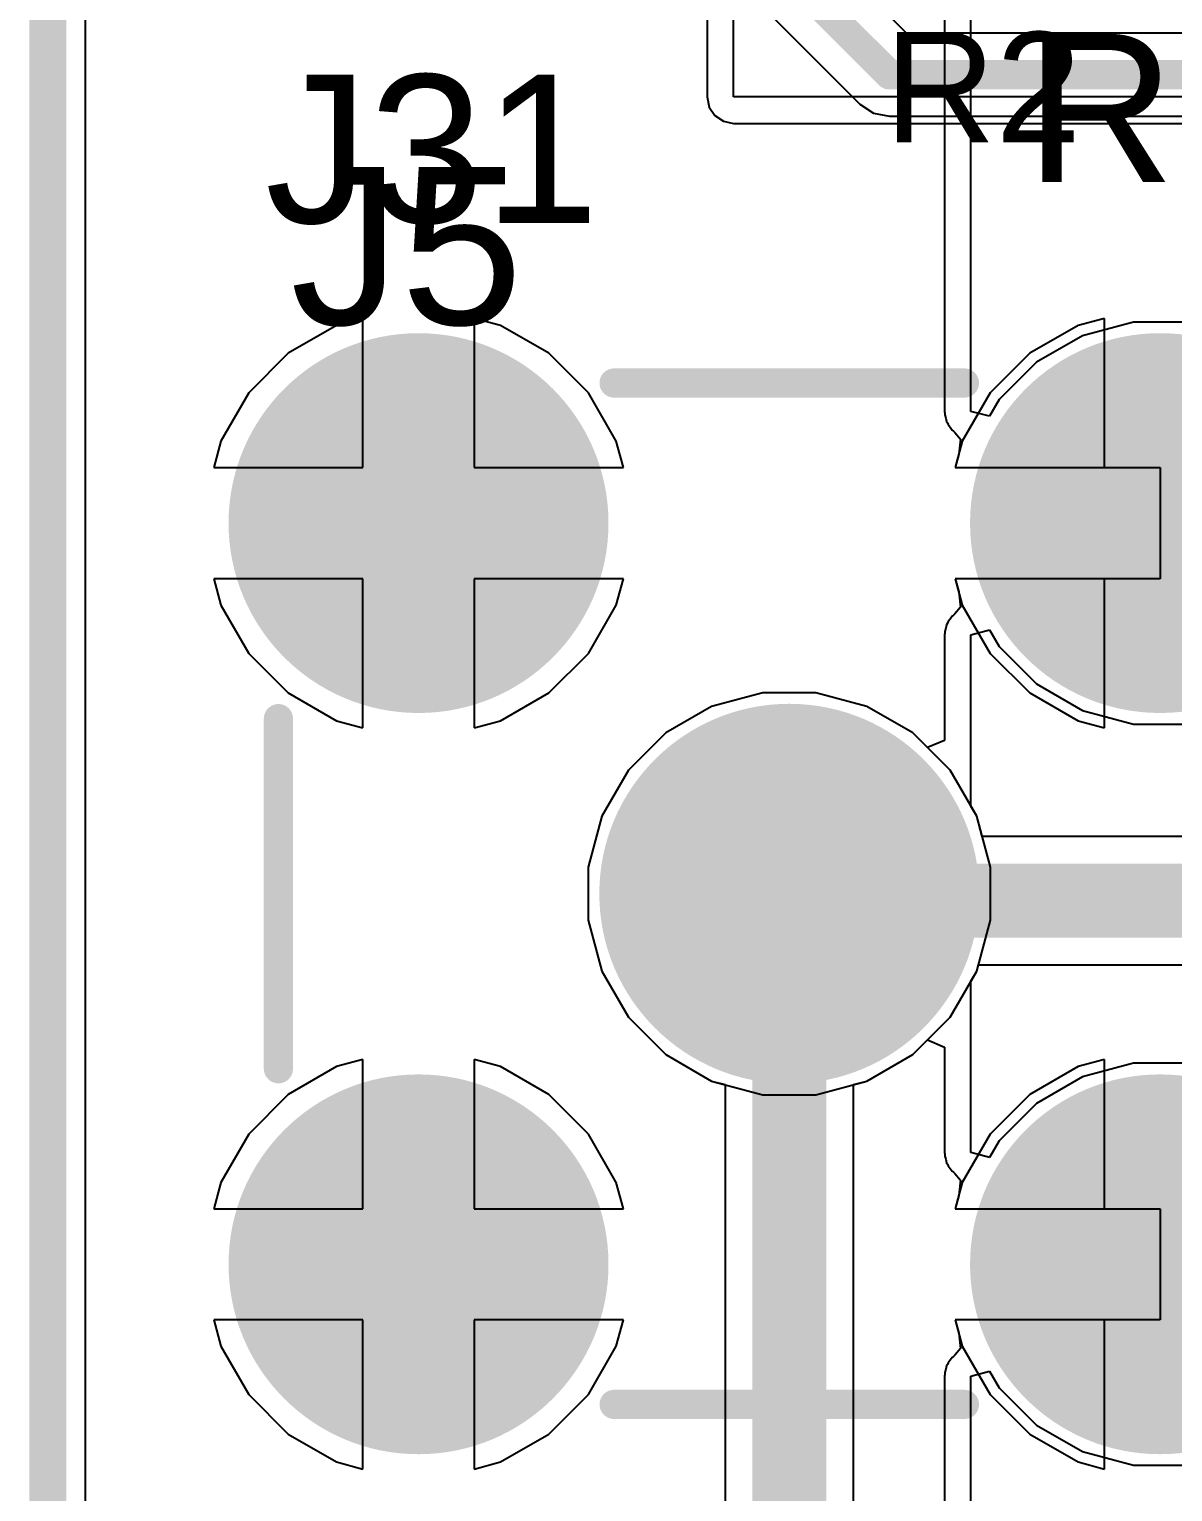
# Model space of a CAD drawing. Header units: inches. Extents: x -0.91 to 3.86, y -0.82 to 4.16.
# Drawn here: x -0.005 to 0.3034, y 0.7186 to 1.1133 of the extents above; entities that cross this region are included whole.
import ezdxf

# ---------------------------------------------------------------- set-up
doc = ezdxf.new("R2010")
doc.units = ezdxf.units.IN
doc.header["$MEASUREMENT"] = 0
for name, color, linetype in [('Board Outline', 216, 'Continuous'), ('Bottom Layer 1', 5, 'Continuous'), ('Bottom Solder', 6, 'Continuous'), ('GND+Signal', 16, 'Continuous'), ('Mechanical 17', 56, 'Continuous'), ('Multi-Layer', 9, 'Continuous'), ('Pad Holes', 156, 'Continuous'), ('PWR+Signal', 76, 'Continuous'), ('Top Layer 1', 1, 'Continuous'), ('Top Overlay', 2, 'Continuous'), ('Top Solder', 216, 'Continuous')]:
    doc.layers.add(name, color=color, linetype=linetype)
doc.styles.add('Arial', font='', dxfattribs={"height": 0.2})
doc.styles.get('Arial').set_extended_font_data('Arial')

# ---------------------------------------------------------------- blocks, each defined once
blk = doc.blocks.new('SMA_J_P_H_ST_TH1_181')
at = {"layer": 'Bottom Layer 1'}
h = blk.add_hatch(color=5, dxfattribs=at)
edge = h.paths.add_edge_path()
edge.add_arc((-0.1, 0.1), 0.04724, 0, 360)
h = blk.add_hatch(color=5, dxfattribs=at)
edge = h.paths.add_edge_path()
edge.add_arc((0.1, 0.1), 0.04724, 0, 360)
h = blk.add_hatch(color=5, dxfattribs=at)
edge = h.paths.add_edge_path()
edge.add_arc((0, 0), 0.04724, 0, 360)
h = blk.add_hatch(color=5, dxfattribs=at)
edge = h.paths.add_edge_path()
edge.add_arc((-0.1, -0.1), 0.04724, 0, 360)
h = blk.add_hatch(color=5, dxfattribs=at)
edge = h.paths.add_edge_path()
edge.add_arc((0.1, -0.1), 0.04724, 0, 360)
at = {"layer": 'Bottom Solder'}
h = blk.add_hatch(color=6, dxfattribs=at)
edge = h.paths.add_edge_path()
edge.add_arc((-0.1, 0.1), 0.05124, 0, 360)
h = blk.add_hatch(color=6, dxfattribs=at)
edge = h.paths.add_edge_path()
edge.add_arc((0.1, 0.1), 0.05124, 0, 360)
h = blk.add_hatch(color=6, dxfattribs=at)
edge = h.paths.add_edge_path()
edge.add_arc((0, 0), 0.05124, 0, 360)
h = blk.add_hatch(color=6, dxfattribs=at)
edge = h.paths.add_edge_path()
edge.add_arc((-0.1, -0.1), 0.05124, 0, 360)
h = blk.add_hatch(color=6, dxfattribs=at)
edge = h.paths.add_edge_path()
edge.add_arc((0.1, -0.1), 0.05124, 0, 360)
at = {"layer": 'GND+Signal'}
h = blk.add_hatch(color=16, dxfattribs=at)
edge = h.paths.add_edge_path()
edge.add_arc((-0.1, 0.1), 0.04724, 0, 360)
h = blk.add_hatch(color=16, dxfattribs=at)
edge = h.paths.add_edge_path()
edge.add_arc((0.1, 0.1), 0.04724, 0, 360)
h = blk.add_hatch(color=16, dxfattribs=at)
edge = h.paths.add_edge_path()
edge.add_arc((0, 0), 0.04724, 0, 360)
h = blk.add_hatch(color=16, dxfattribs=at)
edge = h.paths.add_edge_path()
edge.add_arc((-0.1, -0.1), 0.04724, 0, 360)
h = blk.add_hatch(color=16, dxfattribs=at)
edge = h.paths.add_edge_path()
edge.add_arc((0.1, -0.1), 0.04724, 0, 360)
at = {"layer": 'Multi-Layer'}
h = blk.add_hatch(color=9, dxfattribs=at)
edge = h.paths.add_edge_path()
edge.add_arc((-0.1, 0.1), 0.04724, 0, 360)
h = blk.add_hatch(color=9, dxfattribs=at)
edge = h.paths.add_edge_path()
edge.add_arc((0.1, 0.1), 0.04724, 0, 360)
h = blk.add_hatch(color=9, dxfattribs=at)
edge = h.paths.add_edge_path()
edge.add_arc((0, 0), 0.04724, 0, 360)
h = blk.add_hatch(color=9, dxfattribs=at)
edge = h.paths.add_edge_path()
edge.add_arc((-0.1, -0.1), 0.04724, 0, 360)
h = blk.add_hatch(color=9, dxfattribs=at)
edge = h.paths.add_edge_path()
edge.add_arc((0.1, -0.1), 0.04724, 0, 360)
at = {"layer": 'Pad Holes'}
h = blk.add_hatch(color=7, dxfattribs=at)
edge = h.paths.add_edge_path()
edge.add_arc((-0.1, 0.1), 0.0315, 0, 360)
h = blk.add_hatch(color=7, dxfattribs=at)
edge = h.paths.add_edge_path()
edge.add_arc((0.1, 0.1), 0.0315, 0, 360)
h = blk.add_hatch(color=7, dxfattribs=at)
edge = h.paths.add_edge_path()
edge.add_arc((0, 0), 0.0315, 0, 360)
h = blk.add_hatch(color=7, dxfattribs=at)
edge = h.paths.add_edge_path()
edge.add_arc((-0.1, -0.1), 0.0315, 0, 360)
h = blk.add_hatch(color=7, dxfattribs=at)
edge = h.paths.add_edge_path()
edge.add_arc((0.1, -0.1), 0.0315, 0, 360)
at = {"layer": 'PWR+Signal'}
h = blk.add_hatch(color=76, dxfattribs=at)
edge = h.paths.add_edge_path()
edge.add_arc((-0.1, 0.1), 0.04724, 0, 360)
h = blk.add_hatch(color=76, dxfattribs=at)
edge = h.paths.add_edge_path()
edge.add_arc((0.1, 0.1), 0.04724, 0, 360)
h = blk.add_hatch(color=76, dxfattribs=at)
edge = h.paths.add_edge_path()
edge.add_arc((0, 0), 0.04724, 0, 360)
h = blk.add_hatch(color=76, dxfattribs=at)
edge = h.paths.add_edge_path()
edge.add_arc((-0.1, -0.1), 0.04724, 0, 360)
h = blk.add_hatch(color=76, dxfattribs=at)
edge = h.paths.add_edge_path()
edge.add_arc((0.1, -0.1), 0.04724, 0, 360)
at = {"layer": 'Top Layer 1'}
h = blk.add_hatch(color=1, dxfattribs=at)
edge = h.paths.add_edge_path()
edge.add_arc((-0.1, 0.1), 0.04724, 0, 360)
h = blk.add_hatch(color=1, dxfattribs=at)
edge = h.paths.add_edge_path()
edge.add_arc((0.1, 0.1), 0.04724, 0, 360)
h = blk.add_hatch(color=1, dxfattribs=at)
edge = h.paths.add_edge_path()
edge.add_arc((0, 0), 0.04724, 0, 360)
h = blk.add_hatch(color=1, dxfattribs=at)
edge = h.paths.add_edge_path()
edge.add_arc((-0.1, -0.1), 0.04724, 0, 360)
h = blk.add_hatch(color=1, dxfattribs=at)
edge = h.paths.add_edge_path()
edge.add_arc((0.1, -0.1), 0.04724, 0, 360)
at = {"layer": 'Top Solder'}
h = blk.add_hatch(color=216, dxfattribs=at)
edge = h.paths.add_edge_path()
edge.add_arc((-0.1, 0.1), 0.05124, 0, 360)
h = blk.add_hatch(color=216, dxfattribs=at)
edge = h.paths.add_edge_path()
edge.add_arc((0.1, 0.1), 0.05124, 0, 360)
h = blk.add_hatch(color=216, dxfattribs=at)
edge = h.paths.add_edge_path()
edge.add_arc((0, 0), 0.05124, 0, 360)
h = blk.add_hatch(color=216, dxfattribs=at)
edge = h.paths.add_edge_path()
edge.add_arc((-0.1, -0.1), 0.05124, 0, 360)
h = blk.add_hatch(color=216, dxfattribs=at)
edge = h.paths.add_edge_path()
edge.add_arc((0.1, -0.1), 0.05124, 0, 360)
at = {"layer": 'Top Overlay'}
for points in [[(-0.04724, 0.1378, 0.00787, 0.00787, 0), (0.04724, 0.1378, 0.00787, 0.00787, 0)], [(-0.1378, -0.04724, 0.00787, 0.00787, 0), (-0.1378, 0.04724, 0.00787, 0.00787, 0)], [(0.13779, -0.04724, 0.00787, 0.00787, 0), (0.13779, 0.04724, 0.00787, 0.00787, 0)], [(-0.04724, -0.1378, 0.00787, 0.00787, 0), (0.04724, -0.1378, 0.00787, 0.00787, 0)]]:
    blk.add_lwpolyline(points, format="xyseb", dxfattribs=at)
for points in [[(-0.04921, 0.1378, 0.00394, 0.00394, 1), (-0.04527, 0.1378, 0.00394, 0.00394, 1)], [(0.04528, 0.1378, 0.00394, 0.00394, 1), (0.04921, 0.1378, 0.00394, 0.00394, 1)], [(-0.13976, 0.04724, 0.00394, 0.00394, 1), (-0.13583, 0.04724, 0.00394, 0.00394, 1)], [(0.13583, 0.04724, 0.00394, 0.00394, 1), (0.13976, 0.04724, 0.00394, 0.00394, 1)], [(-0.13976, -0.04724, 0.00394, 0.00394, 1), (-0.13583, -0.04724, 0.00394, 0.00394, 1)], [(0.13583, -0.04724, 0.00394, 0.00394, 1), (0.13976, -0.04724, 0.00394, 0.00394, 1)], [(-0.04921, -0.1378, 0.00394, 0.00394, 1), (-0.04527, -0.1378, 0.00394, 0.00394, 1)], [(0.04528, -0.1378, 0.00394, 0.00394, 1), (0.04921, -0.1378, 0.00394, 0.00394, 1)]]:
    blk.add_lwpolyline(points, format="xyseb", close=True, dxfattribs=at)

msp = doc.modelspace()

# ---------------------------------------------------------------- linework, layer by layer
at = {"layer": 'Board Outline'}
msp.add_lwpolyline([(0, 0, 0.01, 0.01, 0), (0, 4.15, 0.01, 0.01, 0)], format="xyseb", dxfattribs=at)
at = {"layer": 'Bottom Layer 1'}
for p, q in [((0.0102, 0.0102), (0.0102, 4.1398)), ((0.085, 1.03524), (0.07791, 1.03334)), ((0.085, 0.995), (0.085, 1.03524)), ((0.1221, 1.03334), (0.115, 1.03524)), ((0.115, 1.03524), (0.115, 0.995)), ((0.285, 1.03524), (0.27791, 1.03334)), ((0.285, 0.995), (0.285, 1.03524)), ((0.07791, 1.03334), (0.06485, 1.02581)), ((0.13515, 1.02581), (0.1221, 1.03334)), ((0.27791, 1.03334), (0.26485, 1.02581)), ((0.06485, 1.02581), (0.05419, 1.01515)), ((0.14581, 1.01515), (0.13515, 1.02581)), ((0.26485, 1.02581), (0.25419, 1.01515)), ((0.05419, 1.01515), (0.04666, 1.0021)), ((0.15334, 1.0021), (0.14581, 1.01515)), ((0.25419, 1.01515), (0.24666, 1.0021)), ((0.04666, 1.0021), (0.04476, 0.995)), ((0.15525, 0.995), (0.15334, 1.0021)), ((0.24666, 1.0021), (0.24476, 0.995)), ((0.04476, 0.995), (0.085, 0.995)), ((0.115, 0.995), (0.15525, 0.995)), ((0.24476, 0.995), (0.285, 0.995)), ((0.085, 0.965), (0.04476, 0.965)), ((0.04476, 0.965), (0.04666, 0.9579)), ((0.085, 0.92476), (0.085, 0.965)), ((0.15525, 0.965), (0.115, 0.965)), ((0.115, 0.965), (0.115, 0.92476)), ((0.15334, 0.9579), (0.15525, 0.965)), ((0.285, 0.965), (0.24476, 0.965)), ((0.24476, 0.965), (0.24666, 0.9579)), ((0.285, 0.92476), (0.285, 0.965)), ((0.04666, 0.9579), (0.05419, 0.94485)), ((0.14581, 0.94485), (0.15334, 0.9579)), ((0.24666, 0.9579), (0.25419, 0.94485)), ((0.05419, 0.94485), (0.06485, 0.93419)), ((0.13515, 0.93419), (0.14581, 0.94485)), ((0.25419, 0.94485), (0.26485, 0.93419)), ((0.06485, 0.93419), (0.07791, 0.92666)), ((0.1221, 0.92666), (0.13515, 0.93419)), ((0.19286, 0.93424), (0.17906, 0.93055)), ((0.20714, 0.93424), (0.19286, 0.93424)), ((0.22094, 0.93055), (0.20714, 0.93424)), ((0.26485, 0.93419), (0.27791, 0.92666)), ((0.17906, 0.93055), (0.16669, 0.92341)), ((0.23331, 0.92341), (0.22094, 0.93055)), ((0.07791, 0.92666), (0.085, 0.92476)), ((0.115, 0.92476), (0.1221, 0.92666)), ((0.27791, 0.92666), (0.285, 0.92476)), ((0.16669, 0.92341), (0.15659, 0.91331)), ((0.24341, 0.91331), (0.23331, 0.92341)), ((0.15659, 0.91331), (0.14945, 0.90094)), ((0.25055, 0.90094), (0.24341, 0.91331)), ((0.14945, 0.90094), (0.14576, 0.88714)), ((0.25424, 0.88714), (0.25055, 0.90094)), ((0.14576, 0.88714), (0.14576, 0.87286)), ((0.25424, 0.87286), (0.25424, 0.88714)), ((0.14576, 0.87286), (0.14945, 0.85906)), ((0.25055, 0.85906), (0.25424, 0.87286)), ((0.14945, 0.85906), (0.15659, 0.84669)), ((0.24341, 0.84669), (0.25055, 0.85906)), ((0.15659, 0.84669), (0.16669, 0.83659)), ((0.23331, 0.83659), (0.24341, 0.84669)), ((0.07791, 0.83334), (0.06485, 0.82581)), ((0.085, 0.83524), (0.07791, 0.83334)), ((0.085, 0.795), (0.085, 0.83524)), ((0.1221, 0.83334), (0.115, 0.83524)), ((0.115, 0.83524), (0.115, 0.795)), ((0.13515, 0.82581), (0.1221, 0.83334)), ((0.16669, 0.83659), (0.17906, 0.82945)), ((0.22094, 0.82945), (0.23331, 0.83659)), ((0.27791, 0.83334), (0.26485, 0.82581)), ((0.285, 0.83524), (0.27791, 0.83334)), ((0.285, 0.795), (0.285, 0.83524)), ((0.17906, 0.82945), (0.19286, 0.82576)), ((0.20714, 0.82576), (0.22094, 0.82945)), ((0.06485, 0.82581), (0.05419, 0.81515)), ((0.14581, 0.81515), (0.13515, 0.82581)), ((0.19286, 0.82576), (0.20714, 0.82576)), ((0.26485, 0.82581), (0.25419, 0.81515)), ((0.05419, 0.81515), (0.04666, 0.8021)), ((0.15334, 0.8021), (0.14581, 0.81515)), ((0.25419, 0.81515), (0.24666, 0.8021)), ((0.04666, 0.8021), (0.04476, 0.795)), ((0.15525, 0.795), (0.15334, 0.8021)), ((0.24666, 0.8021), (0.24476, 0.795)), ((0.04476, 0.795), (0.085, 0.795)), ((0.115, 0.795), (0.15525, 0.795)), ((0.24476, 0.795), (0.285, 0.795)), ((0.085, 0.765), (0.04476, 0.765)), ((0.04476, 0.765), (0.04666, 0.7579)), ((0.085, 0.72476), (0.085, 0.765)), ((0.15525, 0.765), (0.115, 0.765)), ((0.115, 0.765), (0.115, 0.72476)), ((0.15334, 0.7579), (0.15525, 0.765)), ((0.285, 0.765), (0.24476, 0.765)), ((0.24476, 0.765), (0.24666, 0.7579)), ((0.285, 0.72476), (0.285, 0.765)), ((0.04666, 0.7579), (0.05419, 0.74485)), ((0.14581, 0.74485), (0.15334, 0.7579)), ((0.24666, 0.7579), (0.25419, 0.74485)), ((0.05419, 0.74485), (0.06485, 0.73419)), ((0.13515, 0.73419), (0.14581, 0.74485)), ((0.25419, 0.74485), (0.26485, 0.73419)), ((0.06485, 0.73419), (0.07791, 0.72666)), ((0.1221, 0.72666), (0.13515, 0.73419)), ((0.26485, 0.73419), (0.27791, 0.72666)), ((0.07791, 0.72666), (0.085, 0.72476)), ((0.115, 0.72476), (0.1221, 0.72666)), ((0.27791, 0.72666), (0.285, 0.72476))]:
    msp.add_line(p, q, dxfattribs=at)
at = {"layer": 'GND+Signal'}
for p, q in [((0.0102, 0.0102), (0.0102, 2.40832)), ((0.23165, 1.11222), (0.19722, 1.14665)), ((0.17807, 1.13407), (0.21907, 1.09307)), ((0.381, 1.11222), (0.23165, 1.11222)), ((0.21907, 1.09307), (0.21907, 1.09307)), ((0.21907, 1.09307), (0.22271, 1.09064)), ((0.22271, 1.09064), (0.227, 1.08978)), ((0.227, 1.08978), (0.227, 1.08978)), ((0.227, 1.08978), (0.3117, 1.08978)), ((0.085, 1.03524), (0.07791, 1.03334)), ((0.085, 0.995), (0.085, 1.03524)), ((0.1221, 1.03334), (0.115, 1.03524)), ((0.115, 1.03524), (0.115, 0.995)), ((0.285, 1.03524), (0.27791, 1.03334)), ((0.285, 0.995), (0.285, 1.03524)), ((0.07791, 1.03334), (0.06485, 1.02581)), ((0.13515, 1.02581), (0.1221, 1.03334)), ((0.27791, 1.03334), (0.26485, 1.02581)), ((0.06485, 1.02581), (0.05419, 1.01515)), ((0.14581, 1.01515), (0.13515, 1.02581)), ((0.26485, 1.02581), (0.25419, 1.01515)), ((0.05419, 1.01515), (0.04666, 1.0021)), ((0.15334, 1.0021), (0.14581, 1.01515)), ((0.25419, 1.01515), (0.24666, 1.0021)), ((0.04666, 1.0021), (0.04476, 0.995)), ((0.15525, 0.995), (0.15334, 1.0021)), ((0.24666, 1.0021), (0.24476, 0.995)), ((0.04476, 0.995), (0.085, 0.995)), ((0.115, 0.995), (0.15525, 0.995)), ((0.24476, 0.995), (0.285, 0.995)), ((0.085, 0.965), (0.04476, 0.965)), ((0.04476, 0.965), (0.04666, 0.9579)), ((0.085, 0.92476), (0.085, 0.965)), ((0.15525, 0.965), (0.115, 0.965)), ((0.115, 0.965), (0.115, 0.92476)), ((0.15334, 0.9579), (0.15525, 0.965)), ((0.285, 0.965), (0.24476, 0.965)), ((0.24476, 0.965), (0.24666, 0.9579)), ((0.285, 0.92476), (0.285, 0.965)), ((0.04666, 0.9579), (0.05419, 0.94485)), ((0.14581, 0.94485), (0.15334, 0.9579)), ((0.24666, 0.9579), (0.25419, 0.94485)), ((0.05419, 0.94485), (0.06485, 0.93419)), ((0.13515, 0.93419), (0.14581, 0.94485)), ((0.25419, 0.94485), (0.26485, 0.93419)), ((0.06485, 0.93419), (0.07791, 0.92666)), ((0.1221, 0.92666), (0.13515, 0.93419)), ((0.19286, 0.93424), (0.17906, 0.93055)), ((0.20714, 0.93424), (0.19286, 0.93424)), ((0.22094, 0.93055), (0.20714, 0.93424)), ((0.26485, 0.93419), (0.27791, 0.92666)), ((0.17906, 0.93055), (0.16669, 0.92341)), ((0.23331, 0.92341), (0.22094, 0.93055)), ((0.07791, 0.92666), (0.085, 0.92476)), ((0.115, 0.92476), (0.1221, 0.92666)), ((0.27791, 0.92666), (0.285, 0.92476)), ((0.16669, 0.92341), (0.15659, 0.91331)), ((0.24341, 0.91331), (0.23331, 0.92341)), ((0.15659, 0.91331), (0.14945, 0.90094)), ((0.25055, 0.90094), (0.24341, 0.91331)), ((0.14945, 0.90094), (0.14576, 0.88714)), ((0.25424, 0.88714), (0.25055, 0.90094)), ((0.14576, 0.88714), (0.14576, 0.87286)), ((0.25424, 0.87286), (0.25424, 0.88714)), ((0.14576, 0.87286), (0.14945, 0.85906)), ((0.25055, 0.85906), (0.25424, 0.87286)), ((0.14945, 0.85906), (0.15659, 0.84669)), ((0.24341, 0.84669), (0.25055, 0.85906)), ((0.15659, 0.84669), (0.16669, 0.83659)), ((0.23331, 0.83659), (0.24341, 0.84669)), ((0.07791, 0.83334), (0.06485, 0.82581)), ((0.085, 0.83524), (0.07791, 0.83334)), ((0.085, 0.795), (0.085, 0.83524)), ((0.1221, 0.83334), (0.115, 0.83524)), ((0.115, 0.83524), (0.115, 0.795)), ((0.13515, 0.82581), (0.1221, 0.83334)), ((0.16669, 0.83659), (0.17906, 0.82945)), ((0.22094, 0.82945), (0.23331, 0.83659)), ((0.27791, 0.83334), (0.26485, 0.82581)), ((0.285, 0.83524), (0.27791, 0.83334)), ((0.285, 0.795), (0.285, 0.83524)), ((0.17906, 0.82945), (0.19286, 0.82576)), ((0.20714, 0.82576), (0.22094, 0.82945)), ((0.06485, 0.82581), (0.05419, 0.81515)), ((0.14581, 0.81515), (0.13515, 0.82581)), ((0.19286, 0.82576), (0.20714, 0.82576)), ((0.26485, 0.82581), (0.25419, 0.81515)), ((0.05419, 0.81515), (0.04666, 0.8021)), ((0.15334, 0.8021), (0.14581, 0.81515)), ((0.25419, 0.81515), (0.24666, 0.8021)), ((0.04666, 0.8021), (0.04476, 0.795)), ((0.15525, 0.795), (0.15334, 0.8021)), ((0.24666, 0.8021), (0.24476, 0.795)), ((0.04476, 0.795), (0.085, 0.795)), ((0.115, 0.795), (0.15525, 0.795)), ((0.24476, 0.795), (0.285, 0.795)), ((0.085, 0.765), (0.04476, 0.765)), ((0.04476, 0.765), (0.04666, 0.7579)), ((0.085, 0.72476), (0.085, 0.765)), ((0.15525, 0.765), (0.115, 0.765)), ((0.115, 0.765), (0.115, 0.72476)), ((0.15334, 0.7579), (0.15525, 0.765)), ((0.285, 0.765), (0.24476, 0.765)), ((0.24476, 0.765), (0.24666, 0.7579)), ((0.285, 0.72476), (0.285, 0.765)), ((0.04666, 0.7579), (0.05419, 0.74485)), ((0.14581, 0.74485), (0.15334, 0.7579)), ((0.24666, 0.7579), (0.25419, 0.74485)), ((0.05419, 0.74485), (0.06485, 0.73419)), ((0.13515, 0.73419), (0.14581, 0.74485)), ((0.25419, 0.74485), (0.26485, 0.73419)), ((0.06485, 0.73419), (0.07791, 0.72666)), ((0.1221, 0.72666), (0.13515, 0.73419)), ((0.26485, 0.73419), (0.27791, 0.72666)), ((0.07791, 0.72666), (0.085, 0.72476)), ((0.115, 0.72476), (0.1221, 0.72666)), ((0.27791, 0.72666), (0.285, 0.72476))]:
    msp.add_line(p, q, dxfattribs=at)
for points in [[(0.186, 1.142, 0.008, 0.008, 0), (0.227, 1.101, 0.008, 0.008, 0)], [(0.227, 1.101, 0.008, 0.008, 0), (0.381, 1.101, 0.008, 0.008, 0)]]:
    msp.add_lwpolyline(points, format="xyseb", dxfattribs=at)
msp.add_lwpolyline([(0.225, 1.101, 0.004, 0.004, 1), (0.229, 1.101, 0.004, 0.004, 1)], format="xyseb", close=True, dxfattribs=at)
msp.add_lwpolyline([(0.225, 1.101, 0.004, 0.004, 1), (0.229, 1.101, 0.004, 0.004, 1)], format="xyseb", close=True, dxfattribs=at)
at = {"layer": 'PWR+Signal'}
for p, q in [((0.0102, 0.0102), (0.0102, 4.1398)), ((0.24186, 1.16166), (0.24186, 1.01015)), ((0.249, 1.01015), (0.249, 1.16166)), ((0.085, 1.03524), (0.07791, 1.03334)), ((0.085, 0.995), (0.085, 1.03524)), ((0.1221, 1.03334), (0.115, 1.03524)), ((0.115, 1.03524), (0.115, 0.995)), ((0.29286, 1.03424), (0.27906, 1.03055)), ((0.30714, 1.03424), (0.29286, 1.03424)), ((0.07791, 1.03334), (0.06485, 1.02581)), ((0.13515, 1.02581), (0.1221, 1.03334)), ((0.27906, 1.03055), (0.26669, 1.02341)), ((0.06485, 1.02581), (0.05419, 1.01515)), ((0.14581, 1.01515), (0.13515, 1.02581)), ((0.26669, 1.02341), (0.25659, 1.01331)), ((0.05419, 1.01515), (0.04666, 1.0021)), ((0.15334, 1.0021), (0.14581, 1.01515)), ((0.25659, 1.01331), (0.254, 1.00881)), ((0.24186, 1.01015), (0.24195, 1.00969)), ((0.24195, 1.00969), (0.24192, 1.00922)), ((0.24192, 1.00922), (0.24222, 1.00834)), ((0.24222, 1.00834), (0.24241, 1.00742)), ((0.24241, 1.00742), (0.24267, 1.00703)), ((0.24267, 1.00703), (0.24282, 1.00658)), ((0.24282, 1.00658), (0.24343, 1.00588)), ((0.254, 1.00881), (0.249, 1.01015)), ((0.24343, 1.00588), (0.24395, 1.00511)), ((0.24395, 1.00511), (0.24434, 1.00484)), ((0.24434, 1.00484), (0.24466, 1.00449)), ((0.24466, 1.00449), (0.24617, 1.00268)), ((0.24617, 1.00268), (0.24571, 0.99857)), ((0.04666, 1.0021), (0.04476, 0.995)), ((0.15525, 0.995), (0.15334, 1.0021)), ((0.24571, 0.99857), (0.24476, 0.995)), ((0.04476, 0.995), (0.085, 0.995)), ((0.115, 0.995), (0.15525, 0.995)), ((0.24476, 0.995), (0.3, 0.995)), ((0.3, 0.995), (0.3, 0.965)), ((0.085, 0.965), (0.04476, 0.965)), ((0.04476, 0.965), (0.04666, 0.9579)), ((0.085, 0.92476), (0.085, 0.965)), ((0.15525, 0.965), (0.115, 0.965)), ((0.115, 0.965), (0.115, 0.92476)), ((0.15334, 0.9579), (0.15525, 0.965)), ((0.3, 0.965), (0.24476, 0.965)), ((0.24476, 0.965), (0.24571, 0.96143)), ((0.24571, 0.96143), (0.24617, 0.95732)), ((0.04666, 0.9579), (0.05419, 0.94485)), ((0.14581, 0.94485), (0.15334, 0.9579)), ((0.24434, 0.95516), (0.24395, 0.95489)), ((0.24466, 0.95551), (0.24434, 0.95516)), ((0.24617, 0.95732), (0.24466, 0.95551)), ((0.24222, 0.95166), (0.24192, 0.95078)), ((0.24241, 0.95258), (0.24222, 0.95166)), ((0.24267, 0.95297), (0.24241, 0.95258)), ((0.24282, 0.95342), (0.24267, 0.95297)), ((0.24343, 0.95412), (0.24282, 0.95342)), ((0.24395, 0.95489), (0.24343, 0.95412)), ((0.249, 0.94985), (0.254, 0.95119)), ((0.254, 0.95119), (0.25659, 0.94669)), ((0.24195, 0.95031), (0.24186, 0.94985)), ((0.24186, 0.94985), (0.24186, 0.92138)), ((0.24192, 0.95078), (0.24195, 0.95031)), ((0.249, 0.90362), (0.249, 0.94985)), ((0.05419, 0.94485), (0.06485, 0.93419)), ((0.13515, 0.93419), (0.14581, 0.94485)), ((0.25659, 0.94669), (0.26669, 0.93659)), ((0.26669, 0.93659), (0.27906, 0.92945)), ((0.06485, 0.93419), (0.07791, 0.92666)), ((0.1221, 0.92666), (0.13515, 0.93419)), ((0.19286, 0.93424), (0.17906, 0.93055)), ((0.20714, 0.93424), (0.19286, 0.93424)), ((0.22094, 0.93055), (0.20714, 0.93424)), ((0.17906, 0.93055), (0.16669, 0.92341)), ((0.23331, 0.92341), (0.22094, 0.93055)), ((0.27906, 0.92945), (0.29286, 0.92576)), ((0.07791, 0.92666), (0.085, 0.92476)), ((0.115, 0.92476), (0.1221, 0.92666)), ((0.29286, 0.92576), (0.30714, 0.92576)), ((0.16669, 0.92341), (0.15659, 0.91331)), ((0.23724, 0.91947), (0.23331, 0.92341)), ((0.24186, 0.92138), (0.23724, 0.91947)), ((0.15659, 0.91331), (0.14945, 0.90094)), ((0.14945, 0.90094), (0.14576, 0.88714)), ((0.25055, 0.90094), (0.249, 0.90362)), ((0.25424, 0.88714), (0.25055, 0.90094)), ((0.14576, 0.88714), (0.14576, 0.87286)), ((0.25424, 0.87286), (0.25424, 0.88714)), ((0.14576, 0.87286), (0.14945, 0.85906)), ((0.25055, 0.85906), (0.25424, 0.87286)), ((0.14945, 0.85906), (0.15659, 0.84669)), ((0.249, 0.85638), (0.25055, 0.85906)), ((0.249, 0.81015), (0.249, 0.85638)), ((0.15659, 0.84669), (0.16669, 0.83659)), ((0.23331, 0.83659), (0.23724, 0.84053)), ((0.23724, 0.84053), (0.24186, 0.83862)), ((0.24186, 0.83862), (0.24186, 0.81015)), ((0.07791, 0.83334), (0.06485, 0.82581)), ((0.085, 0.83524), (0.07791, 0.83334)), ((0.085, 0.795), (0.085, 0.83524)), ((0.1221, 0.83334), (0.115, 0.83524)), ((0.115, 0.83524), (0.115, 0.795)), ((0.13515, 0.82581), (0.1221, 0.83334)), ((0.16669, 0.83659), (0.17906, 0.82945)), ((0.22094, 0.82945), (0.23331, 0.83659)), ((0.29286, 0.83424), (0.27906, 0.83055)), ((0.30714, 0.83424), (0.29286, 0.83424)), ((0.17906, 0.82945), (0.19286, 0.82576)), ((0.20714, 0.82576), (0.22094, 0.82945)), ((0.27906, 0.83055), (0.26669, 0.82341)), ((0.06485, 0.82581), (0.05419, 0.81515)), ((0.14581, 0.81515), (0.13515, 0.82581)), ((0.19286, 0.82576), (0.20714, 0.82576)), ((0.26669, 0.82341), (0.25659, 0.81331)), ((0.05419, 0.81515), (0.04666, 0.8021)), ((0.15334, 0.8021), (0.14581, 0.81515)), ((0.25659, 0.81331), (0.254, 0.80881)), ((0.24186, 0.81015), (0.24195, 0.80969)), ((0.24195, 0.80969), (0.24192, 0.80922)), ((0.24192, 0.80922), (0.24222, 0.80834)), ((0.254, 0.80881), (0.249, 0.81015)), ((0.24222, 0.80834), (0.24241, 0.80742)), ((0.24241, 0.80742), (0.24267, 0.80703)), ((0.24267, 0.80703), (0.24282, 0.80658)), ((0.24282, 0.80658), (0.24343, 0.80588)), ((0.24343, 0.80588), (0.24395, 0.80511)), ((0.24395, 0.80511), (0.24434, 0.80484)), ((0.04666, 0.8021), (0.04476, 0.795)), ((0.15525, 0.795), (0.15334, 0.8021)), ((0.24434, 0.80484), (0.24466, 0.80449)), ((0.24466, 0.80449), (0.24617, 0.80268)), ((0.24617, 0.80268), (0.24571, 0.79857)), ((0.24571, 0.79857), (0.24476, 0.795)), ((0.04476, 0.795), (0.085, 0.795)), ((0.115, 0.795), (0.15525, 0.795)), ((0.24476, 0.795), (0.3, 0.795)), ((0.3, 0.795), (0.3, 0.765)), ((0.085, 0.765), (0.04476, 0.765)), ((0.04476, 0.765), (0.04666, 0.7579)), ((0.085, 0.72476), (0.085, 0.765)), ((0.15525, 0.765), (0.115, 0.765)), ((0.115, 0.765), (0.115, 0.72476)), ((0.15334, 0.7579), (0.15525, 0.765)), ((0.3, 0.765), (0.24476, 0.765)), ((0.24476, 0.765), (0.24571, 0.76143)), ((0.04666, 0.7579), (0.05419, 0.74485)), ((0.14581, 0.74485), (0.15334, 0.7579)), ((0.24571, 0.76143), (0.24617, 0.75732)), ((0.24343, 0.75412), (0.24282, 0.75342)), ((0.24395, 0.75489), (0.24343, 0.75412)), ((0.24434, 0.75516), (0.24395, 0.75489)), ((0.24466, 0.75551), (0.24434, 0.75516)), ((0.24617, 0.75732), (0.24466, 0.75551)), ((0.24195, 0.75031), (0.24186, 0.74985)), ((0.24186, 0.74985), (0.24186, 0.676)), ((0.24222, 0.75166), (0.24192, 0.75078)), ((0.24192, 0.75078), (0.24195, 0.75031)), ((0.24241, 0.75258), (0.24222, 0.75166)), ((0.24267, 0.75297), (0.24241, 0.75258)), ((0.24282, 0.75342), (0.24267, 0.75297)), ((0.249, 0.74985), (0.254, 0.75119)), ((0.249, 0.676), (0.249, 0.74985)), ((0.254, 0.75119), (0.25659, 0.74669)), ((0.25659, 0.74669), (0.26669, 0.73659)), ((0.05419, 0.74485), (0.06485, 0.73419)), ((0.13515, 0.73419), (0.14581, 0.74485)), ((0.06485, 0.73419), (0.07791, 0.72666)), ((0.1221, 0.72666), (0.13515, 0.73419)), ((0.26669, 0.73659), (0.27906, 0.72945)), ((0.07791, 0.72666), (0.085, 0.72476)), ((0.115, 0.72476), (0.1221, 0.72666)), ((0.27906, 0.72945), (0.29286, 0.72576)), ((0.29286, 0.72576), (0.30714, 0.72576))]:
    msp.add_line(p, q, dxfattribs=at)
at = {"layer": 'Top Layer 1'}
for p, q in [((0.0102, 0.0102), (0.0102, 2.24497)), ((0.17786, 1.33), (0.17786, 1.095)), ((0.185, 1.095), (0.185, 1.33)), ((0.17786, 1.095), (0.17841, 1.09227)), ((0.5, 1.095), (0.185, 1.095)), ((0.17841, 1.09227), (0.17995, 1.08995)), ((0.17995, 1.08995), (0.18227, 1.08841)), ((0.18227, 1.08841), (0.185, 1.08786)), ((0.185, 1.08786), (0.30978, 1.08786)), ((0.085, 1.03524), (0.07791, 1.03334)), ((0.085, 0.995), (0.085, 1.03524)), ((0.1221, 1.03334), (0.115, 1.03524)), ((0.115, 1.03524), (0.115, 0.995)), ((0.285, 1.03524), (0.27791, 1.03334)), ((0.285, 0.995), (0.285, 1.03524)), ((0.07791, 1.03334), (0.06485, 1.02581)), ((0.13515, 1.02581), (0.1221, 1.03334)), ((0.27791, 1.03334), (0.26485, 1.02581)), ((0.06485, 1.02581), (0.05419, 1.01515)), ((0.14581, 1.01515), (0.13515, 1.02581)), ((0.26485, 1.02581), (0.25419, 1.01515)), ((0.05419, 1.01515), (0.04666, 1.0021)), ((0.15334, 1.0021), (0.14581, 1.01515)), ((0.25419, 1.01515), (0.24666, 1.0021)), ((0.04666, 1.0021), (0.04476, 0.995)), ((0.15525, 0.995), (0.15334, 1.0021)), ((0.24666, 1.0021), (0.24476, 0.995)), ((0.04476, 0.995), (0.085, 0.995)), ((0.115, 0.995), (0.15525, 0.995)), ((0.24476, 0.995), (0.285, 0.995)), ((0.085, 0.965), (0.04476, 0.965)), ((0.04476, 0.965), (0.04666, 0.9579)), ((0.085, 0.92476), (0.085, 0.965)), ((0.15525, 0.965), (0.115, 0.965)), ((0.115, 0.965), (0.115, 0.92476)), ((0.15334, 0.9579), (0.15525, 0.965)), ((0.285, 0.965), (0.24476, 0.965)), ((0.24476, 0.965), (0.24666, 0.9579)), ((0.285, 0.92476), (0.285, 0.965)), ((0.04666, 0.9579), (0.05419, 0.94485)), ((0.14581, 0.94485), (0.15334, 0.9579)), ((0.24666, 0.9579), (0.25419, 0.94485)), ((0.05419, 0.94485), (0.06485, 0.93419)), ((0.13515, 0.93419), (0.14581, 0.94485)), ((0.25419, 0.94485), (0.26485, 0.93419)), ((0.06485, 0.93419), (0.07791, 0.92666)), ((0.1221, 0.92666), (0.13515, 0.93419)), ((0.19286, 0.93424), (0.17906, 0.93055)), ((0.20714, 0.93424), (0.19286, 0.93424)), ((0.22094, 0.93055), (0.20714, 0.93424)), ((0.26485, 0.93419), (0.27791, 0.92666)), ((0.17906, 0.93055), (0.16669, 0.92341)), ((0.23331, 0.92341), (0.22094, 0.93055)), ((0.07791, 0.92666), (0.085, 0.92476)), ((0.115, 0.92476), (0.1221, 0.92666)), ((0.27791, 0.92666), (0.285, 0.92476)), ((0.16669, 0.92341), (0.15659, 0.91331)), ((0.24341, 0.91331), (0.23331, 0.92341)), ((0.15659, 0.91331), (0.14945, 0.90094)), ((0.25055, 0.90094), (0.24341, 0.91331)), ((0.14945, 0.90094), (0.14576, 0.88714)), ((0.25202, 0.89546), (0.25055, 0.90094)), ((0.42257, 0.89546), (0.25202, 0.89546)), ((0.14576, 0.88714), (0.14576, 0.87286)), ((0.14576, 0.87286), (0.14945, 0.85906)), ((0.25055, 0.85906), (0.25101, 0.86079)), ((0.25101, 0.86079), (0.42257, 0.86079)), ((0.14945, 0.85906), (0.15659, 0.84669)), ((0.24341, 0.84669), (0.25055, 0.85906)), ((0.15659, 0.84669), (0.16669, 0.83659)), ((0.23331, 0.83659), (0.24341, 0.84669)), ((0.07791, 0.83334), (0.06485, 0.82581)), ((0.085, 0.83524), (0.07791, 0.83334)), ((0.085, 0.795), (0.085, 0.83524)), ((0.1221, 0.83334), (0.115, 0.83524)), ((0.115, 0.83524), (0.115, 0.795)), ((0.13515, 0.82581), (0.1221, 0.83334)), ((0.16669, 0.83659), (0.17906, 0.82945)), ((0.22094, 0.82945), (0.23331, 0.83659)), ((0.27791, 0.83334), (0.26485, 0.82581)), ((0.285, 0.83524), (0.27791, 0.83334)), ((0.285, 0.795), (0.285, 0.83524)), ((0.17906, 0.82945), (0.18267, 0.82849)), ((0.21733, 0.82849), (0.22094, 0.82945)), ((0.06485, 0.82581), (0.05419, 0.81515)), ((0.14581, 0.81515), (0.13515, 0.82581)), ((0.18267, 0.82849), (0.18267, 0.67275)), ((0.21733, 0.61151), (0.21733, 0.82849)), ((0.26485, 0.82581), (0.25419, 0.81515)), ((0.05419, 0.81515), (0.04666, 0.8021)), ((0.15334, 0.8021), (0.14581, 0.81515)), ((0.25419, 0.81515), (0.24666, 0.8021)), ((0.04666, 0.8021), (0.04476, 0.795)), ((0.15525, 0.795), (0.15334, 0.8021)), ((0.24666, 0.8021), (0.24476, 0.795)), ((0.04476, 0.795), (0.085, 0.795)), ((0.115, 0.795), (0.15525, 0.795)), ((0.24476, 0.795), (0.285, 0.795)), ((0.085, 0.765), (0.04476, 0.765)), ((0.04476, 0.765), (0.04666, 0.7579)), ((0.085, 0.72476), (0.085, 0.765)), ((0.15525, 0.765), (0.115, 0.765)), ((0.115, 0.765), (0.115, 0.72476)), ((0.15334, 0.7579), (0.15525, 0.765)), ((0.285, 0.765), (0.24476, 0.765)), ((0.24476, 0.765), (0.24666, 0.7579)), ((0.285, 0.72476), (0.285, 0.765)), ((0.04666, 0.7579), (0.05419, 0.74485)), ((0.14581, 0.74485), (0.15334, 0.7579)), ((0.24666, 0.7579), (0.25419, 0.74485)), ((0.05419, 0.74485), (0.06485, 0.73419)), ((0.13515, 0.73419), (0.14581, 0.74485)), ((0.25419, 0.74485), (0.26485, 0.73419)), ((0.06485, 0.73419), (0.07791, 0.72666)), ((0.1221, 0.72666), (0.13515, 0.73419)), ((0.26485, 0.73419), (0.27791, 0.72666)), ((0.07791, 0.72666), (0.085, 0.72476)), ((0.115, 0.72476), (0.1221, 0.72666)), ((0.27791, 0.72666), (0.285, 0.72476))]:
    msp.add_line(p, q, dxfattribs=at)
for points in [[(0.2, 0.59309, 0.02, 0.02, 0), (0.2, 0.88, 0.02, 0.02, 0)], [(0.2, 0.88, 0.02, 0.02, 0), (0.20187, 0.87813, 0.02, 0.02, 0)], [(0.20187, 0.87813, 0.02, 0.02, 0), (0.465, 0.87813, 0.02, 0.02, 0)]]:
    msp.add_lwpolyline(points, format="xyseb", dxfattribs=at)
for points in [[(0.195, 0.88, 0.01, 0.01, 1), (0.205, 0.88, 0.01, 0.01, 1)], [(0.195, 0.88, 0.01, 0.01, 1), (0.205, 0.88, 0.01, 0.01, 1)], [(0.19687, 0.87813, 0.01, 0.01, 1), (0.20687, 0.87813, 0.01, 0.01, 1)], [(0.19687, 0.87813, 0.01, 0.01, 1), (0.20687, 0.87813, 0.01, 0.01, 1)]]:
    msp.add_lwpolyline(points, format="xyseb", close=True, dxfattribs=at)

# ---------------------------------------------------------------- block references
msp.add_blockref('SMA_J_P_H_ST_TH1_181', (0.2, 0.88))

# ---------------------------------------------------------------- texts
at = {"layer": 'Mechanical 17', "style": 'Arial'}
for s, height, p in [('R2', 0.02975, (0.22567, 1.08275)), ('J5', 0.0425, (0.06545, 1.03356))]:
    msp.add_text(s, height=height, dxfattribs=at).set_placement(p)
at = {"layer": 'Top Overlay', "style": 'Arial'}
for s, p in [('R37', (0.26368, 1.07201)), ('J31', (0.0586, 1.061))]:
    msp.add_text(s, height=0.04, dxfattribs=at).set_placement(p)

doc.saveas('drawing.dxf')
